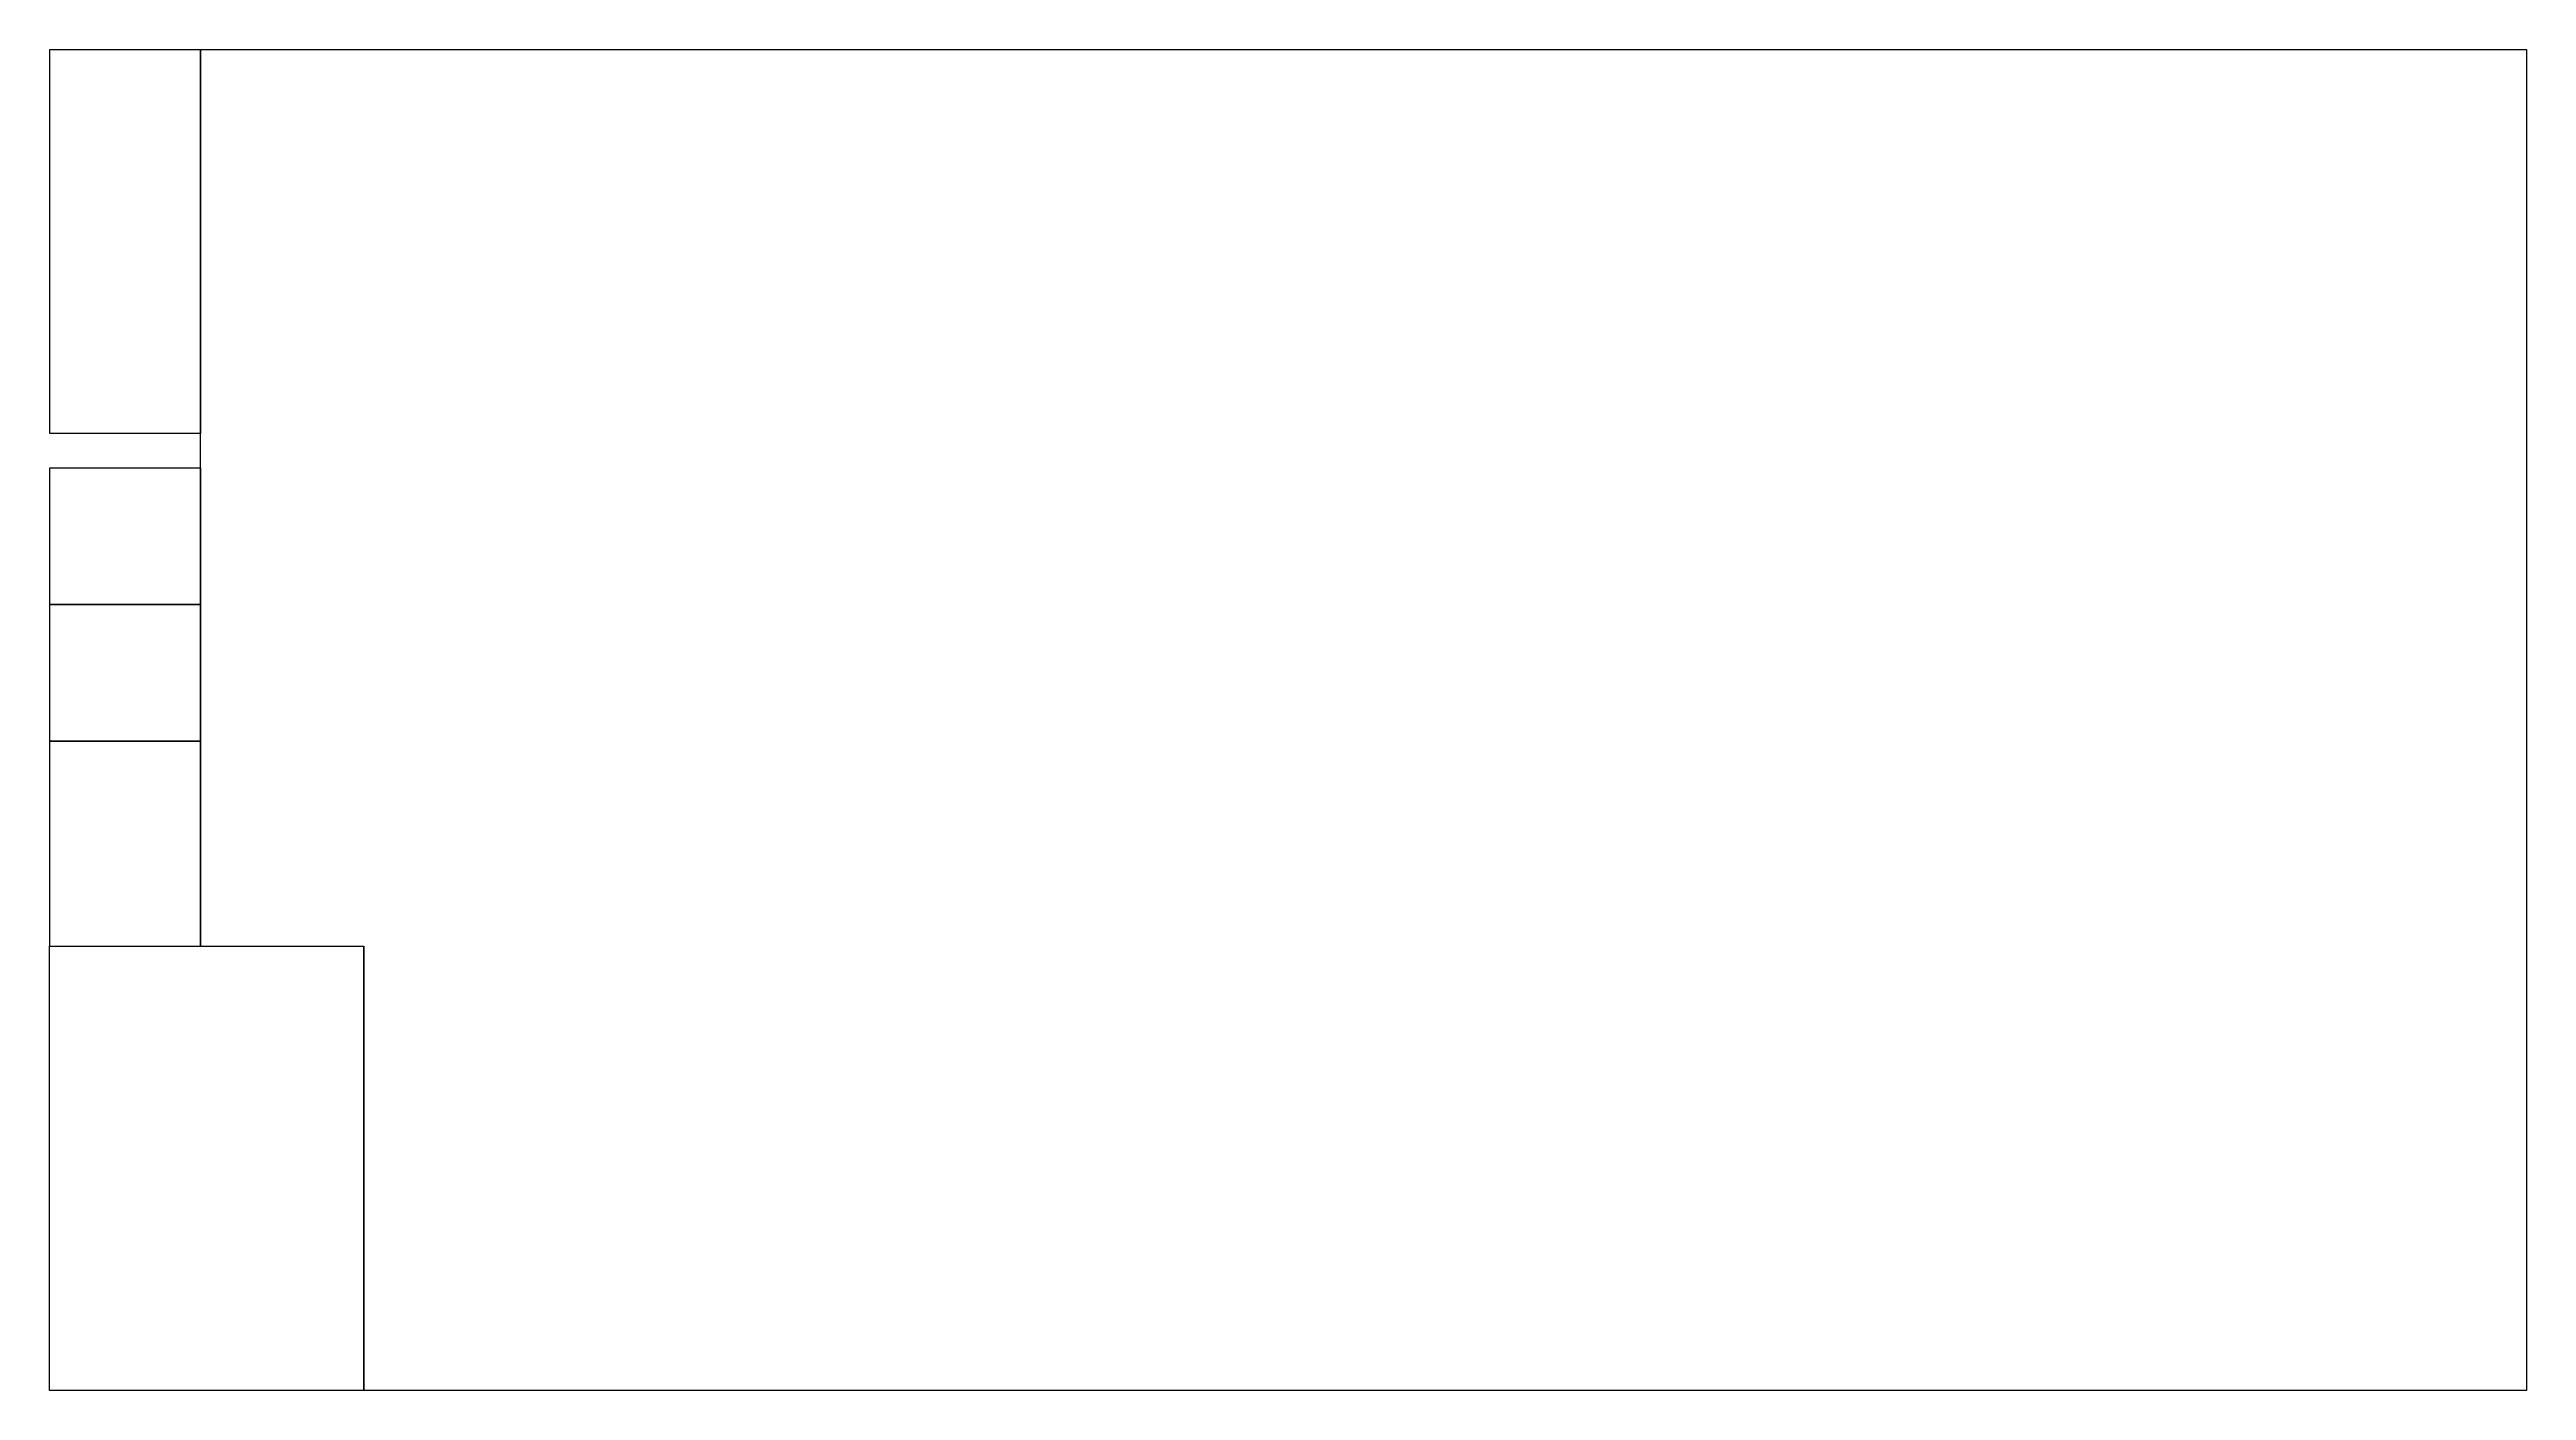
# Paper-space layout 'plan-1-100' of a CAD drawing. Header units: centimetres. Extents: x 192 to 2189, y 50 to 2398.
# Drawn here: x 533 to 2189, y 1501 to 2398 of the extents above; entities outside this region: 2.
import ezdxf
from ezdxf.enums import TextEntityAlignment as Align

# ---------------------------------------------------------------- set-up
doc = ezdxf.new("R2010")
doc.units = ezdxf.units.CM
doc.header["$LTSCALE"] = 100
doc.header["$MEASUREMENT"] = 0
for name, color, linetype in [('0-cadre', 7, 'Continuous'), ('1-EP', 7, 'Continuous'), ('1-vu', 134, 'Continuous'), ('4-existant', 130, 'Continuous'), ('4-neuf', 161, 'Continuous')]:
    doc.layers.add(name, color=color, linetype=linetype)
doc.layers.get('1-EP').off()
doc.styles.add('CADRE', font='arial.ttf')

# ---------------------------------------------------------------- blocks, each defined once
blk = doc.blocks.new('0434IIE-APS-BLOC-cartouche')
at = {"color": 5}
for p, q in [((-520.7, 473), (-520.7, 258.7)), ((-491, 480.8), (-491, 274)), ((-451.9, 480.8), (-451.9, 274)), ((-95.4, 51.1), (-95.4, 139.8))]:
    blk.add_line(p, q, dxfattribs=at)
for points in [[(-520.7, 741.7), (-520.7, 698.9), (-12.7, 698.9), (-12.7, 741.7)], [(-520.7, 696.4), (-520.7, 640.9), (-12.7, 640.9), (-12.7, 696.4)], [(-520.7, 638.3), (-520.7, 595.6), (-12.7, 595.6), (-12.7, 638.3)], [(-520.7, 485.3), (-520.7, 571.3), (-12.7, 571.3), (-12.7, 485.3)], [(-520.7, 258.7), (-520.7, 480.8), (-12.7, 480.8), (-12.7, 258.7)], [(-520.7, 480.8), (-12.7, 480.8), (-12.7, 467.1), (-520.7, 467.1)], [(-520.7, 467.1), (-12.7, 467.1), (-12.7, 453.4), (-520.7, 453.4)], [(-520.7, 453.4), (-12.7, 453.4), (-12.7, 439.7), (-520.7, 439.7)], [(-520.7, 439.7), (-12.7, 439.7), (-12.7, 426.1), (-520.7, 426.1)], [(-520.7, 426.1), (-12.7, 426.1), (-12.7, 412.4), (-520.7, 412.4)], [(-520.7, 412.4), (-12.7, 412.4), (-12.7, 398.7), (-520.7, 398.7)], [(-520.7, 398.7), (-12.7, 398.7), (-12.7, 385), (-520.7, 385)], [(-520.7, 385), (-12.7, 385), (-12.7, 371.4), (-520.7, 371.4)], [(-520.7, 371.4), (-12.7, 371.4), (-12.7, 357.7), (-520.7, 357.7)], [(-520.7, 357.7), (-12.7, 357.7), (-12.7, 344), (-520.7, 344)], [(-520.7, 344), (-12.7, 344), (-12.7, 330.3), (-520.7, 330.3)], [(-520.7, 330.3), (-12.7, 330.3), (-12.7, 316.6), (-520.7, 316.6)], [(-520.7, 316.6), (-12.7, 316.6), (-12.7, 303), (-520.7, 303)], [(-520.7, 303), (-12.7, 303), (-12.7, 289.3), (-520.7, 289.3)], [(-520.7, 289.3), (-12.7, 289.3), (-12.7, 274), (-520.7, 274)], [(-520.7, 274), (-12.7, 274), (-12.7, 258.7), (-520.7, 258.7)], [(-520.7, 250.8), (-12.7, 250.8), (-12.7, 235.4), (-520.7, 235.4)], [(-520.7, 227.6), (-12.7, 227.6), (-12.7, 212.3), (-520.7, 212.3)], [(-520.7, 203.5), (-12.7, 203.5), (-12.7, 188.2), (-520.7, 188.2)], [(-520.7, 188.2), (-12.7, 188.2), (-12.7, 172.9), (-520.7, 172.9)], [(-520.7, 172.9), (-12.7, 172.9), (-12.7, 157.6), (-520.7, 157.6)], [(-520.7, 43.2), (-419.1, 43.2), (-419.1, 17.8), (-520.7, 17.8)], [(-419.1, 43.2), (-266.7, 43.2), (-266.7, 17.8), (-419.1, 17.8)], [(-266.7, 43.2), (-266.7, 17.8), (-178.1, 17.8), (-178.1, 43.2)], [(-178.1, 43.2), (-178.1, 17.8), (-95.4, 17.8), (-95.4, 43.2)], [(-95.4, 43.2), (-95.4, 17.8), (-12.7, 17.8), (-12.7, 43.2)]]:
    blk.add_lwpolyline(points, close=True, dxfattribs=at)
blk.add_lwpolyline([(-12.7, 139.8), (-12.7, 51.1), (-520.7, 51.1), (-520.7, 139.8), (-12.7, 139.8)], dxfattribs=at)
at = {"layer": '0-cadre', "color": 5}
blk.add_lwpolyline([(-533.4, 754.4), (0, 754.4), (0, 0), (-533.4, 0)], close=True, dxfattribs=at)
at = {"style": 'CADRE'}
for s, height, p in [("COMMUNAUTE D'AGGLOMERATION D'EVRY CENTRE ESSONNE", 7.62, (-266.7, 718.1)), ("MAITRE D'OUVRAGE", 7.112, (-266.7, 731.6)), ('DIRECTION GENERALE DES SERVICES TECHNIQUES', 7.62, (-266.7, 672.8)), ("CONDUCTEUR D'OPERATION", 7.112, (-266.7, 686.3)), ("COMMUNAUTE D'AGGLOMERATION D'EVRY CENTRE ESSONNE", 7.62, (-266.7, 660.1)), ("ASSISTANT MAITRE D'OUVRAGE", 7.112, (-266.7, 628.3)), ('AGENCE FONCIERE ET TECHNIQUE DE LA REGION PARISIENNE - AFTRP', 7.62, (-266.7, 614.8))]:
    blk.add_text(s, height=height, dxfattribs=at).set_placement(p, align=Align.MIDDLE)
at = {"color": 3, "style": 'CADRE'}
for s, p in [("11 Place de l'Agora BP 62 91002 Evry CEDEX tel 01.69.91.58.58 - fax 01.69.91.57.47", (-266.7, 705.7)), ("11 Place de l'Agora BP 62 91002 Evry CEDEX tel 01.69.91.58.58 - fax 01.69.91.57.47", (-266.7, 647.7)), ('direction déléguée sud - tour de bureaux Evry 2 523 place des terrasses 91034 Evry CEDEX tel 01.60.87.40.00', (-275.7, 602.4))]:
    blk.add_text(s, height=4.572, dxfattribs=at).set_placement(p, align=Align.MIDDLE)
at = {"color": 2, "style": 'CADRE'}
for s, p in [('RESTRUCTURATION', (-274, 546)), ("DE L'INSTITUT D'INFORMATIQUE D'ENTREPRISE ", (-272.1, 523.1)), ('A EVRY.', (-271, 496.5))]:
    blk.add_text(s, height=12.7, dxfattribs=at).set_placement(p, align=Align.CENTER)
at = {"style": 'CADRE'}
for s, height, p in [('N', 6.6, (-509.6, 471)), ('M', 6.6, (-509.6, 457.3)), ('J', 6.6, (-509.6, 416.3)), ('L', 6.6, (-509.6, 443.6)), ('K', 6.6, (-509.6, 429.9)), ('G', 6.6, (-509.6, 375.2)), ('H', 6.6, (-509.6, 388.9)), ('I', 6.6, (-509.6, 402.6)), ('F', 6.6, (-509.6, 361.6)), ('E', 6.6, (-509.6, 347.9)), ('D', 6.6, (-509.6, 334.2)), ('A', 6.6, (-509.6, 293.2)), ('C', 6.6, (-509.6, 320.5)), ('B', 6.6, (-509.6, 306.8)), ('IND.', 6.6, (-514.4, 278.4)), ('DATE', 6.6, (-484.1, 278.4)), ('B.E.T. et économie de la construction', 6.604, (-450.5, 216.8)), ('ARCHITECTES ', 6.604, (-335.6, 240)), ('Coordinateur SPS', 6.604, (-450.5, 177.1)), ('Coordinateur SSI', 6.604, (-450.5, 161.8)), ('BUR. DE CONTROLE', 6.604, (-450.5, 192.4))]:
    blk.add_text(s, height=height, dxfattribs=at).set_placement(p)
at = {"color": 3, "style": 'CADRE'}
for s, height, p in [('MODIFICATIONS', 6.604, (-293.3, 264)), ('SNC LAVALIN', 6.604, (-512.4, 216.8)), ('REICHEN ET ROBERT & ASSOCIES', 6.604, (-512.4, 240)), ('VERITAS', 6.6, (-512.4, 192.4)), ('SSICOOR', 6.6, (-512.4, 161.8)), ('BECS', 6.6, (-512.4, 177.1))]:
    blk.add_text(s, height=height, dxfattribs=at).set_placement(p)
at = {"style": 'CADRE'}
for s, p in [('3bis rue des Archives', (-195.2, 217.1)), ('17, rue Brezin', (-195.2, 240.3)), ('94006 Créteil CEDEX', (-103.6, 217.1)), ('75014 PARIS', (-103.6, 240.3)), ('Fax : 01 41 94 36 01', (-25.3, 214.2)), ('Tel : 01 41 94 36 00', (-25.7, 222)), ('Fax : 01 45 41 47 44', (-24.2, 237.3)), ('Tel : 01 45 41 47 48', (-24.5, 245.1)), ('98 allée des Champs-Elysées Couronnes', (-195.2, 192.7)), ('Agence Orly - Zone sud batiment 659', (-195.2, 177.4)), ('94396 ORLY - Aérogare Cedex', (-103.6, 177.4)), ('91042 EVRY CEDEX', (-103.6, 192.7)), ('Fax: 01 69 91 06 04', (-25.3, 190.1)), ('Fax: 01 49 75 95 18', (-25.3, 174.8)), ('Tel: 01 60 79 92 00', (-25.7, 197.9)), ('Tel: 01 49 75 95 17', (-25.7, 182.6)), ('Tel: 01 30 31 88 85', (-25.7, 167.5)), ('10, chemin Jules César. ZA des Beaux Soleils', (-195.2, 162.1)), ('95526 CERGY-PONTOISE Cedex', (-103.6, 162.1)), ('Fax: 01 30 31 87 74', (-25.3, 159.7))]:
    blk.add_text(s, height=4.064, dxfattribs=at).set_placement(p, align=Align.RIGHT)
for s, p in [('PHASE', (-54.1, 133.6)), ('N° DE PIECE', (-54.1, 98)), ('EMETTEUR', (-469.9, 39)), ('NOM DU FICHIER', (-360.6, 39)), ('INDICE', (-285, 39)), ('DATE', (-223.9, 39)), ('ECHELLE', (-136.8, 39)), ('FORMAT', (-54.1, 39))]:
    blk.add_text(s, height=5.08, dxfattribs=at).set_placement(p, align=Align.MIDDLE_CENTER)
for tag, p in [('TITRE1', (-507.1, 125.3)), ('TITRE2', (-507.1, 106)), ('TITRE3', (-507.1, 85.2)), ('TITRE4', (-507.1, 64.9))]:
    blk.add_attdef(tag, text='', height=15.2, dxfattribs=at).set_placement(p, align=Align.MIDDLE_LEFT)
for tag, height, p in [('CHANT.', 15.2, (-54.1, 118.8)), ('N_PIECE', 10.2, (-54.1, 80.7)), ('INDICE_P', 5.08, (-54.1, 62.2)), ('EMETTEUR', 10.2, (-469.9, 27.2)), ('NOM', 5.08, (-360.6, 27.2)), ('IND', 10.2, (-285, 27.2)), ('DATE', 10.2, (-222.4, 27.2)), ('ECHELLE', 10.2, (-136.8, 27.2)), ('FORMAT', 6.35, (-54.1, 27.2))]:
    blk.add_attdef(tag, text='', height=height, dxfattribs=at).set_placement(p, align=Align.MIDDLE_CENTER)

psp = doc.layouts.new('plan-1-100')

# ---------------------------------------------------------------- hatches: boundary and pattern name
at = {"layer": '4-existant'}
psp.add_hatch(color=256, dxfattribs=at).paths.add_polyline_path([(191.7, 79.7), (221.7, 79.7), (221.7, 69.7), (191.7, 69.7)])
at = {"layer": '4-neuf'}
psp.add_hatch(color=256, dxfattribs=at).paths.add_polyline_path([(191.7, 59.7), (221.7, 59.7), (221.7, 49.7), (191.7, 49.7)])

# ---------------------------------------------------------------- linework, layer by layer
at = {"layer": '1-vu'}
for points in [[(533, 2141.4), (533, 2398.3), (633.7, 2398.3), (633.7, 2141.4), (533, 2141.4), (533, 2141.4), (533, 2141.4), (533, 2141.4)], [(633.7, 1798.2), (633.7, 2398.3), (2189.1, 2398.3), (2189.1, 1501.2), (922.2, 1501.2), (743, 1501.2), (743, 1798.2), (633.7, 1798.2)], [(533, 2027), (533, 2118.4), (633.7, 2118.4), (633.7, 2027), (533, 2027), (533, 2027), (533, 2027), (533, 2027)], [(533, 1935.5), (533, 2027), (633.7, 2027), (633.7, 1935.5), (533, 1935.5), (533, 1935.5), (533, 1935.5), (533, 1935.5)], [(533, 1798.2), (533, 1935.5), (633.7, 1935.5), (633.7, 1798.2), (533, 1798.2), (533, 1798.2), (533, 1798.2), (533, 1798.2)]]:
    psp.add_lwpolyline(points, close=True, dxfattribs=at)

# ---------------------------------------------------------------- block references
at = {"layer": '1-EP', "xscale": 0.3939999999999999, "yscale": 0.3939999999999999, "zscale": 0.3939999999999999}
psp.add_blockref('0434IIE-APS-BLOC-cartouche', (743, 1501.2), dxfattribs=at)

# ---------------------------------------------------------------- viewports
at = {"layer": '1-vu', "view_twist_angle": 270}
for center, size, view_center_point, view_height, status, outline in [((583.3, 2269.8), (100.7, 256.86), (-3111.03, -28408.93), 2568.625, 4, [(533, 2141.4), (533, 2398.3), (633.7, 2398.3), (633.7, 2141.4), (533, 2141.4), (533, 2141.4), (533, 2141.4), (533, 2141.4)]), ((583.3, 2072.7), (100.7, 91.423), (-3163.54, -35022.66), 914.2262, 6, [(533, 2027), (533, 2118.4), (633.7, 2118.4), (633.7, 2027), (533, 2027), (533, 2027), (533, 2027), (533, 2027)]), ((583.3, 1981.2), (100.7, 91.423), (-3158.74, -33930.34), 914.2252, 5, [(533, 1935.5), (533, 2027), (633.7, 2027), (633.7, 1935.5), (533, 1935.5), (533, 1935.5), (533, 1935.5), (533, 1935.5)]), ((583.3, 1866.9), (100.7, 137.35), (-3543.62, -31669.37), 1373.45, 3, [(533, 1798.2), (533, 1935.5), (633.7, 1935.5), (633.7, 1798.2), (533, 1798.2), (533, 1798.2), (533, 1798.2), (533, 1798.2)])]:
    vp = psp.add_viewport(center=center, size=size, view_center_point=view_center_point, view_height=view_height, status=status, dxfattribs=at)
    vp.dxf.flags = 0x10000  # cut along an outline
    vp.dxf.clipping_boundary_handle = psp.add_lwpolyline(outline, format="xyb", close=True, dxfattribs={"invisible": 1}).dxf.handle
at = {"layer": '1-vu', "view_target_point": (13319.02, 9104.88), "view_twist_angle": 270}
vp = psp.add_viewport(center=(1411.4, 1949.7), size=(1555.4, 897.085), view_center_point=(0, 0), view_height=8970.8559, dxfattribs=at)
vp.dxf.flags = 0x10000  # cut along an outline
vp.dxf.clipping_boundary_handle = psp.add_lwpolyline([(633.7, 1798.2), (633.7, 2398.3), (2189.1, 2398.3), (2189.1, 1501.2), (922.2, 1501.2), (743, 1501.2), (743, 1798.2), (633.7, 1798.2)], format="xyb", close=True, dxfattribs={"invisible": 1}).dxf.handle

doc.saveas('drawing.dxf')
